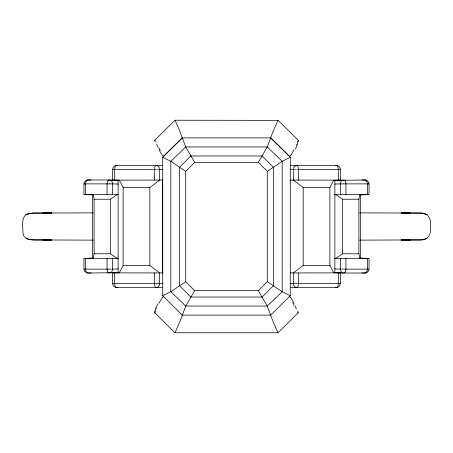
<?xml version="1.0" encoding="UTF-8"?>
<svg xmlns="http://www.w3.org/2000/svg" width="453" height="453" viewBox="0 0 453 453"><rect width="100%" height="100%" fill="white"/><g stroke="black" fill="none" stroke-linecap="round" stroke-linejoin="round"><path stroke-width="0.68" d="M83.941 269.116L83.947 258.42M85.413 194.575L85.549 183.884A3.89 2.276 -83.7 0 1 87.82 180.039M107.457 194.569L107.027 194.564L107.072 183.873M114.683 180.124L114.683 169.422A3.89 1.67 90 0 1 116.342 165.532L162.157 165.673M154.677 283.629L154.405 272.927M298.595 180.073L298.595 169.371L297.026 169.377M338.317 272.876L338.317 283.578A3.89 1.67 90 0 1 336.658 287.468L290.843 287.327M345.916 258.437L345.928 269.127M368.827 258.425L367.451 258.425L367.451 269.116A3.89 2.276 -83.7 0 1 365.18 272.961M369.059 183.884L369.053 194.58M112.446 180.13L112.44 169.433M340.554 272.87L340.56 283.567M112.44 283.567L112.446 272.87M340.56 169.433L340.554 180.13M258.323 162.327L267.281 171.347L267.281 281.653L258.323 290.673L194.677 290.673L185.719 281.653L185.719 171.347L194.677 162.327L258.323 162.327L267.247 146.948L272.74 132.242L278.034 120.232L298.272 140.288A3.901 0.328 -61.3 0 1 298.284 140.419L297.819 141.698M93.097 258.533L94.105 253.765L94.105 199.235L93.097 194.467M359.903 258.533L358.895 253.765L358.895 199.235L359.903 194.467M84.009 183.193L85.085 181.149M368.991 269.807L367.915 271.851M155.181 311.302L154.716 312.587A3.901 0.328 -61.3 0 0 154.728 312.712L174.966 332.768L278.034 332.768L298.272 312.712A3.901 0.328 61.2 0 0 298.289 312.593L297.666 310.945M119.366 272.751L123.103 265.447L123.103 187.553L119.366 180.249M333.635 272.751L329.897 265.447L329.897 187.553L333.635 180.249M158.935 303.385L160.696 300.169A8.403 2.14 -59.8 0 1 161.744 298.504L162.848 297.089M294.065 149.615L292.304 152.831A8.403 2.14 -59.8 0 1 291.256 154.496L290.152 155.911M194.677 290.673L185.753 306.052L180.26 320.758L175.062 332.632M277.938 120.368L174.966 120.232L154.728 140.288A3.901 0.328 61.2 0 0 154.711 140.407L155.334 142.055M107.848 180.883L108.029 180.656A3.89 2.299 -89.8 0 1 109.332 179.977L118.165 180.345M345.152 272.117L344.971 272.344A3.89 2.299 -89.8 0 1 343.668 273.023L334.835 272.655M85.832 180.906L86.076 180.673A3.89 3.103 -89.4 0 1 87.808 179.988L109.377 179.983A3.89 3.137 -80.4 0 1 112.474 183.873L112.469 194.58L118.352 194.773M367.151 272.111L366.958 272.293A3.89 3.103 -89.4 0 1 365.192 273.012L343.668 273.017A3.89 3.137 -80.4 0 1 340.526 269.127L340.531 258.42L334.648 258.227M290.169 155.866A2.633 0.606 -58 0 1 289.569 156.33L270.724 137.893L182.276 137.893L163.448 156.353A2.633 0.629 59 0 1 162.87 155.968M270.707 137.893L290.277 157.293L290.277 295.707L270.707 315.107L182.276 315.107L162.723 295.707L162.723 157.293L182.293 137.893L178.935 128.986L175.062 120.368M359.569 240.13L418.691 239.937C427.53 241.115 431.681 234.682 430.35 226.5C431.681 218.318 427.53 211.885 418.691 213.063L359.569 212.87M289.297 296.687L289.552 296.647A2.633 0.629 59 0 1 290.13 297.032M123.103 187.553L149.824 187.553L159.875 179.932M293.125 273.068L303.176 265.447L329.897 265.447M154.728 140.288L155.147 140.203M298.25 312.729L297.853 312.796M295.033 166.092L294.767 166.302A3.89 3.556 87 0 0 293.402 169.371L293.419 180.068L290.05 180.147M158.006 286.879L158.25 286.681A3.89 3.556 87 0 0 159.598 283.629L159.581 272.933L162.95 272.853M94.105 199.235L110.56 199.235L117.287 194.428M335.713 258.572L342.44 253.765L358.895 253.765M267.281 171.347L282.185 161.308L290.277 157.293M185.719 281.653L170.815 291.692L162.723 295.707M93.431 212.87L33.788 213.063L29.377 213.516L25.861 214.796L29.434 213.516L33.811 213.063M29.377 213.516C20.368 214.824 23.001 226.257 22.956 232.599C22.973 238.595 29.468 240.113 34.309 239.937L93.431 240.13M427.224 238.204L423.566 239.484L419.189 239.937M297.853 140.203L298.272 140.288M155.147 312.796L154.75 312.729M334.648 194.773L367.587 194.575M93.318 258.051L85.294 258.425L107.52 258.431M334.835 180.345L365.192 179.988A3.89 3.103 89.4 0 1 366.913 180.702L367.168 180.906M359.682 194.949L368.549 194.592M118.165 272.655L87.854 273.012A3.89 3.103 89.4 0 1 86.087 272.298L85.849 272.111M290.843 165.673L336.658 165.532A3.851 3.477 79.4 0 1 336.856 165.526L337.026 165.549A3.896 3.596 89.3 0 1 340.26 169.428L340.452 169.428M162.157 287.327L116.342 287.468A3.851 3.477 79.4 0 1 116.144 287.474L115.974 287.451A3.896 3.596 89.3 0 1 112.74 283.572L112.672 283.572M334.705 180.305L340.197 180.135M334.49 184.077L340.633 183.873M118.51 268.923L111.846 269.127M118.295 272.695L112.803 272.865M118.352 258.227L112.452 258.42L112.469 269.127A3.89 3.137 80.4 0 1 109.377 272.995L109.377 273.017A3.89 2.299 89.8 0 1 108.012 272.395L107.848 272.117M365.18 273.012L361.941 272.938M87.82 179.988L91.059 180.062M361.941 180.062L365.146 179.988M91.059 272.938L87.854 273.012M290.045 169.439L293.47 169.371M162.955 283.561L159.269 283.629M402.004 213.063L409.495 212.87M410.344 212.87L401.262 213.063L402.321 213.063M112.803 169.428L114.479 169.422M34.247 213.063L51.331 213.063M401.669 213.063L418.753 213.063M51.331 239.937L34.247 239.937M42.656 240.13L51.738 239.937L50.679 239.937M418.753 239.937L401.669 239.937M84.06 258.414L85.294 258.425L84.479 258.408M340.084 283.572L339.331 283.578M335.311 165.549L336.658 165.532A3.89 1.67 -90 0 1 338.329 169.422L338.317 180.124M368.685 194.586L367.859 194.575M117.689 287.451L116.342 287.468A3.89 1.67 -90 0 1 114.671 283.578L114.683 272.876M340.435 180.135L293.578 180.068M112.129 258.42L112.418 258.42M340.611 258.42L341.437 258.425M112.361 194.58L112.112 194.58M84.054 183.884L84.547 183.878M368.946 269.116L368.431 269.122M294.914 283.629L297.78 283.629M157.344 169.377L159.235 169.365M84.065 183.884L85.249 183.884M84.054 194.58L85.141 194.575M111.863 258.425L111.563 258.425M155.13 283.629L158.006 283.629M293.578 169.371L295.656 169.377M112.565 180.135L159.422 180.068M111.149 258.425L107.723 258.431M294.558 283.635L294.212 283.635M338.623 169.422L340.401 169.428M154.467 180.073L154.405 169.371L156.019 169.377M112.435 183.873L118.51 184.077M340.741 183.873L343.787 183.878M367.751 183.884L368.946 183.884M85.532 194.575L93.318 194.949M84.909 269.122L110.991 269.127M342.009 269.127L368.091 269.122M298.533 272.927L298.414 283.629A3.896 1.489 89.8 0 1 296.947 287.525A3.89 3.522 -82.5 0 1 295.005 286.953M114.003 283.578L154.405 283.629M154.405 169.371L114.53 169.422M343.878 183.878L367.581 183.884M107.52 194.569L112.016 194.58M85.26 194.575L84.479 194.592M345.48 258.431L345.809 258.431M84.654 269.122L84.054 269.116M340.124 272.87L334.705 272.695M298.595 283.629L338.997 283.578M338.368 169.422L298.595 169.371M109.258 183.878L112.299 183.873M368.453 183.878L368.935 183.884M345.928 183.873L345.973 194.564M293.125 179.932L303.176 187.553L329.897 187.553M85.549 194.575L107.027 194.564M335.713 194.428L342.44 199.235L358.895 199.235M50.679 213.063L51.738 213.063L42.656 212.87M402.321 239.937L401.262 239.937L410.344 240.13M94.105 253.765L110.56 253.765L117.287 258.572M345.231 258.431L341.805 258.425M367.451 258.425L345.973 258.437M123.103 265.447L149.824 265.447L159.875 273.068M107.072 269.127L107.027 258.437M158.465 272.933L112.876 272.87M340.027 272.87L294.382 272.933M113.595 283.578L112.916 283.572M158.861 283.635L158.408 283.629M159.558 169.371L162.955 169.439M109.213 183.878L85.419 183.884M341.154 269.127L334.49 268.923M293.731 283.629L290.045 283.561M340.639 194.58L340.531 183.873A3.89 3.137 80.4 0 1 343.623 180.005L343.668 179.983A3.89 2.299 89.8 0 1 344.988 180.605L345.152 180.883M117.689 165.549L116.342 165.532A3.851 3.477 -79.4 0 0 116.144 165.526L115.974 165.549A3.896 3.596 -89.3 0 0 112.74 169.428M335.311 287.451L336.658 287.468A3.851 3.477 -79.4 0 0 336.856 287.474L337.026 287.451A3.896 3.596 -89.3 0 0 340.26 283.572M112.803 180.135L118.295 180.305M43.505 212.87L50.996 213.063M162.95 180.147L159.581 180.068L159.581 169.371A3.89 3.556 -87 0 0 158.261 166.308L158.006 166.121M290.05 272.853L293.419 272.933L293.419 283.629A3.89 3.556 -87 0 0 294.739 286.692L295.033 286.908M368.317 258.403L359.682 258.051M419.189 213.063L423.566 213.516L427.139 214.796L423.623 213.516M33.811 239.937L29.434 239.484L25.776 238.204M162.723 157.293L170.815 161.308L185.719 171.347M290.277 295.707L282.185 291.692L267.281 281.653M163.703 296.687L163.448 296.647A2.633 0.606 -58 0 0 162.831 297.134M162.848 155.911L161.959 154.807A7.911 2.022 59.8 0 1 160.702 152.831L158.935 149.615M290.152 297.089L291.041 298.193A7.911 2.022 59.8 0 1 292.298 300.169L294.065 303.385M367.915 181.149L368.991 183.193M85.085 271.851L84.009 269.807M277.938 332.632L272.74 320.758L267.247 306.052L258.323 290.673M194.677 162.327L185.753 146.948L182.293 137.893M369.059 269.116L369.053 258.42M83.941 183.884L83.947 194.58M367.451 194.575L367.451 183.884A3.89 2.276 83.7 0 0 365.18 180.039M360.333 194.53L360.333 258.47M342.44 199.235L342.44 253.765M334.88 179.932L334.88 273.068M303.176 187.553L303.176 265.447M162.667 179.932L162.667 273.068M149.824 187.553L149.824 265.447M118.12 179.932L118.12 273.068M110.56 199.235L110.56 253.765M92.667 194.53L92.667 258.47M85.549 258.425L85.549 269.116A3.89 2.276 83.7 0 0 87.82 272.961M345.86 269.127A3.896 2.197 90 0 1 345.118 272.049M367.428 271.885A3.896 3.205 -89.1 0 1 367.196 272.14M345.118 180.951A3.896 2.197 -90 0 1 345.86 183.873M367.196 180.86A3.896 3.205 89.1 0 1 367.428 181.115M298.436 169.371A3.896 1.489 -89.8 0 0 296.947 165.475A3.89 3.522 82.5 0 0 295.005 166.047M154.564 283.629A3.896 1.489 -89.8 0 0 156.053 287.525A3.89 3.522 82.5 0 0 157.995 286.953M154.564 169.371A3.896 1.489 89.8 0 1 156.053 165.475A3.89 3.522 -82.5 0 1 157.995 166.047M107.14 183.873A3.896 2.197 90 0 1 107.882 180.951M85.555 181.138A3.896 3.205 -89.1 0 1 85.804 180.86M107.882 272.049A3.896 2.197 -90 0 1 107.14 269.127M85.804 272.14A3.896 3.205 89.1 0 1 85.555 271.862M294.773 305.509A15.26 0.883 63.4 0 1 296.381 308.912M292.672 302.644A21.58 2.248 61.8 0 1 293.85 304.977M297.451 144.496A21.58 3.918 -60.3 0 1 295.367 148.918M298.606 140.43A14.638 1.319 -62.2 0 1 296.573 145.079M155.549 308.504A21.58 3.918 -60.3 0 1 157.633 304.082M154.394 312.57A14.638 1.319 -62.2 0 1 156.427 307.921M158.227 147.491A15.26 0.883 63.4 0 1 156.619 144.088M160.328 150.356A21.58 2.248 61.8 0 1 159.15 148.023M190.855 155.957L179.614 167.276L179.614 285.724L190.855 297.043L262.145 297.043L273.386 285.724L273.386 167.276L262.145 155.957L190.855 155.957M185.753 146.948L170.815 161.308L170.815 291.692L185.753 306.052L267.247 306.052L282.185 291.692L282.185 161.308L267.247 146.948L185.753 146.948"/></g></svg>
